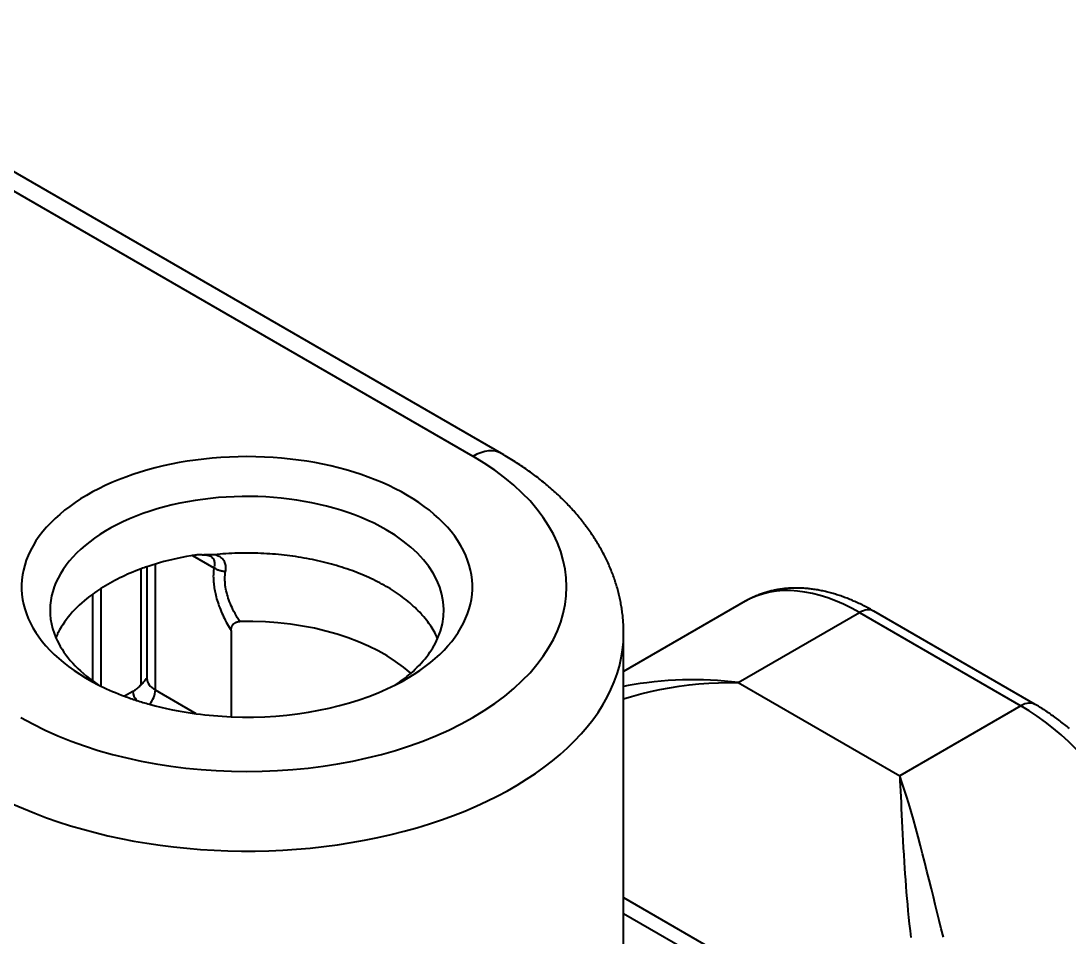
# Model space of a CAD drawing. Header units: millimetres. Extents: x 15 to 415, y 5 to 292.
# Drawn here: x 306.72 to 325.09, y 139.85 to 155.89 of the extents above; entities that cross this region are included whole.
import ezdxf

# ---------------------------------------------------------------- set-up
doc = ezdxf.new("R2010")
doc.units = ezdxf.units.MM
doc.layers.add('Geometries', color=7, linetype='Continuous')

msp = doc.modelspace()

# ---------------------------------------------------------------- linework, layer by layer
at = {"layer": 'Geometries', "linetype": 'Continuous', "lineweight": 40}
for p, q in [((301.522, 155.838), (314.641, 148.264)), ((315.141, 148.313), (302.022, 155.887)), ((309.076, 144.169), (309.076, 146.376)), ((309.729, 146.527), (310.102, 146.312)), ((309.894, 146.54), (309.91, 146.54)), ((309.91, 146.54), (309.918, 146.54)), ((309.918, 146.54), (309.921, 146.54)), ((309.921, 146.54), (309.924, 146.54)), ((309.925, 146.54), (309.924, 146.54)), ((308.828, 144.265), (308.828, 146.293)), ((308.929, 146.329), (308.929, 144.381)), ((307.978, 144.332), (307.978, 145.85)), ((308.121, 145.948), (308.121, 144.241)), ((319.412, 145.726), (317.281, 144.496)), ((313.757, 145.479), (313.75, 145.487)), ((319.29, 144.303), (321.412, 145.528)), ((321.412, 145.528), (324.24, 143.895)), ((324.49, 143.92), (321.662, 145.553)), ((310.404, 145.21), (310.404, 143.703)), ((317.281, 144.496), (317.281, 145.161)), ((308.929, 144.381), (308.929, 144.373)), ((317.281, 144.232), (317.281, 144.496)), ((309.792, 143.756), (309.076, 144.169)), ((317.281, 144.014), (317.281, 144.232)), ((319.29, 144.303), (322.119, 142.669)), ((308.681, 144.145), (308.537, 144.062)), ((317.281, 140.535), (317.281, 144.014)), ((324.24, 143.895), (322.119, 142.669)), ((317.281, 140.535), (323.343, 137.036)), ((317.281, 140.26), (317.281, 140.535)), ((317.281, 140.26), (323.887, 136.447)), ((317.281, 135.378), (317.281, 140.26))]:
    msp.add_line(p, q, dxfattribs=at)
at = {"layer": 'Geometries', "linetype": 'Continuous', "lineweight": 40, "flags": 128}
for points in [[(317.281, 145.161), (317.281, 145.171), (317.281, 145.196), (317.28, 145.222), (317.28, 145.247), (317.279, 145.272), (317.278, 145.298), (317.276, 145.323), (317.275, 145.348), (317.273, 145.373), (317.271, 145.399), (317.269, 145.424), (317.266, 145.449), (317.264, 145.475), (317.261, 145.5), (317.258, 145.525), (317.254, 145.55), (317.251, 145.576), (317.247, 145.601), (317.243, 145.626), (317.239, 145.651), (317.234, 145.676), (317.23, 145.701), (317.225, 145.727), (317.22, 145.752), (317.214, 145.777), (317.209, 145.802), (317.203, 145.827), (317.197, 145.852), (317.191, 145.877), (317.184, 145.902), (317.178, 145.927), (317.171, 145.952), (317.164, 145.977), (317.156, 146.002), (317.149, 146.026), (317.141, 146.051), (317.133, 146.076), (317.125, 146.101), (317.116, 146.126), (317.107, 146.15), (317.098, 146.175), (317.089, 146.2), (317.08, 146.224), (317.07, 146.249), (317.06, 146.273), (317.05, 146.298), (317.04, 146.322), (317.03, 146.347), (317.019, 146.371), (317.008, 146.396), (316.997, 146.42), (316.985, 146.444), (316.974, 146.469), (316.962, 146.493), (316.95, 146.517), (316.937, 146.541), (316.925, 146.565), (316.912, 146.589), (316.899, 146.613), (316.886, 146.637), (316.872, 146.661), (316.859, 146.685), (316.845, 146.709), (316.831, 146.733), (316.816, 146.756), (316.802, 146.78), (316.787, 146.803), (316.772, 146.827), (316.757, 146.85), (316.741, 146.874), (316.726, 146.897), (316.71, 146.921), (316.694, 146.944), (316.677, 146.967), (316.661, 146.99), (316.644, 147.013), (316.627, 147.036), (316.61, 147.059), (316.592, 147.082), (316.575, 147.105), (316.557, 147.127), (316.539, 147.15), (316.521, 147.173), (316.502, 147.195), (316.483, 147.218), (316.464, 147.24), (316.445, 147.262), (316.426, 147.284), (316.406, 147.307), (316.386, 147.329), (316.366, 147.351), (316.346, 147.372), (316.326, 147.394), (316.305, 147.416), (316.284, 147.438), (316.263, 147.459), (316.242, 147.481), (316.221, 147.502), (316.199, 147.523), (316.177, 147.544), (316.155, 147.566), (316.133, 147.587), (316.11, 147.607), (316.088, 147.628), (316.065, 147.649), (316.042, 147.67), (316.018, 147.69), (315.995, 147.711), (315.971, 147.731), (315.947, 147.751), (315.923, 147.771), (315.899, 147.791), (315.875, 147.811), (315.85, 147.831), (315.825, 147.851), (315.801, 147.87), (315.775, 147.89), (315.75, 147.909), (315.725, 147.929), (315.699, 147.948), (315.673, 147.967), (315.647, 147.986), (315.621, 148.005), (315.595, 148.023), (315.568, 148.042), (315.541, 148.061), (315.514, 148.079), (315.487, 148.097), (315.46, 148.115), (315.433, 148.134), (315.405, 148.152), (315.378, 148.169), (315.35, 148.187), (315.322, 148.205), (315.294, 148.222), (315.265, 148.239), (315.237, 148.257), (315.208, 148.274), (315.179, 148.291), (315.15, 148.308), (315.141, 148.313)], [(313.12, 145.985), (313.084, 146.006), (313.047, 146.027), (313.009, 146.047), (312.97, 146.067), (312.932, 146.086), (312.893, 146.105), (312.854, 146.124), (312.814, 146.142), (312.774, 146.16), (312.733, 146.178), (312.691, 146.196), (312.649, 146.213), (312.607, 146.23), (312.564, 146.246), (312.52, 146.262), (312.476, 146.278), (312.432, 146.293), (312.387, 146.308), (312.342, 146.323), (312.297, 146.337), (312.251, 146.35), (312.206, 146.364), (312.161, 146.376), (312.115, 146.389), (312.068, 146.401), (312.021, 146.412), (311.973, 146.424), (311.925, 146.435), (311.877, 146.445), (311.828, 146.455), (311.78, 146.465), (311.73, 146.474), (311.681, 146.483), (311.632, 146.492), (311.582, 146.5), (311.532, 146.507), (311.482, 146.514), (311.433, 146.521), (311.384, 146.527), (311.334, 146.533), (311.284, 146.538), (311.233, 146.543), (311.182, 146.548), (311.131, 146.552), (311.08, 146.555), (311.028, 146.559), (310.977, 146.561), (310.926, 146.564), (310.874, 146.566), (310.823, 146.567), (310.771, 146.568), (310.72, 146.569), (310.668, 146.569), (310.618, 146.568), (310.567, 146.568), (310.516, 146.566), (310.466, 146.565), (310.414, 146.563), (310.363, 146.56), (310.311, 146.557), (310.26, 146.554), (310.209, 146.55), (310.158, 146.546), (310.107, 146.541)], [(309.729, 146.527), (309.722, 146.526), (309.699, 146.522)], [(309.894, 146.54), (309.891, 146.54), (309.857, 146.539), (309.823, 146.537), (309.806, 146.536), (309.789, 146.534), (309.766, 146.532), (309.744, 146.529), (309.729, 146.527)], [(309.91, 146.54), (309.91, 146.54), (309.912, 146.54), (309.913, 146.54), (309.916, 146.54), (309.918, 146.54)], [(309.921, 146.54), (309.921, 146.54), (309.924, 146.54), (309.924, 146.54)], [(309.924, 146.54), (309.926, 146.54), (309.928, 146.54), (309.934, 146.54), (309.941, 146.539), (309.948, 146.539), (309.954, 146.538), (309.96, 146.538), (309.966, 146.537), (309.971, 146.536), (309.973, 146.536), (309.975, 146.536), (309.977, 146.536), (309.978, 146.536), (309.98, 146.535), (309.981, 146.535), (309.982, 146.535), (309.983, 146.535), (309.983, 146.535), (309.984, 146.535), (309.986, 146.534), (309.987, 146.534), (309.988, 146.534), (309.99, 146.534), (309.992, 146.533), (309.993, 146.533), (309.995, 146.533), (309.995, 146.532), (309.996, 146.532), (309.997, 146.532), (309.998, 146.532), (309.999, 146.532), (309.999, 146.532), (310, 146.531), (310.001, 146.531), (310.002, 146.531), (310.003, 146.531), (310.004, 146.531), (310.004, 146.53), (310.005, 146.53), (310.005, 146.53), (310.006, 146.53), (310.007, 146.53), (310.008, 146.529), (310.009, 146.529), (310.009, 146.529), (310.01, 146.529), (310.011, 146.529), (310.012, 146.528), (310.013, 146.528), (310.014, 146.528), (310.015, 146.528), (310.016, 146.527), (310.016, 146.527), (310.017, 146.527), (310.017, 146.527), (310.018, 146.527), (310.019, 146.526), (310.019, 146.526), (310.02, 146.526), (310.02, 146.526), (310.021, 146.525), (310.022, 146.525), (310.023, 146.525), (310.023, 146.525), (310.024, 146.524), (310.025, 146.524), (310.026, 146.524), (310.026, 146.524), (310.026, 146.523), (310.027, 146.523), (310.027, 146.523), (310.027, 146.523), (310.028, 146.523), (310.028, 146.523), (310.028, 146.522), (310.029, 146.522), (310.029, 146.522), (310.03, 146.522), (310.03, 146.522), (310.03, 146.522), (310.031, 146.521), (310.031, 146.521), (310.031, 146.521), (310.032, 146.521), (310.032, 146.521), (310.032, 146.521), (310.032, 146.521), (310.033, 146.52), (310.033, 146.52), (310.033, 146.52), (310.033, 146.52), (310.034, 146.52), (310.034, 146.52), (310.034, 146.519)], [(310.107, 146.541), (310.092, 146.54), (310.076, 146.539), (310.061, 146.538), (310.046, 146.538), (310.031, 146.538), (310.016, 146.539), (309.986, 146.539), (309.955, 146.54), (309.925, 146.54)], [(310.033, 146.521), (310.046, 146.513), (310.058, 146.504), (310.068, 146.494), (310.078, 146.484), (310.086, 146.473), (310.093, 146.461), (310.099, 146.449), (310.104, 146.436), (310.108, 146.42), (310.11, 146.404), (310.112, 146.387), (310.111, 146.369), (310.11, 146.35), (310.107, 146.331), (310.102, 146.312)], [(310.305, 146.245), (310.308, 146.267), (310.31, 146.289), (310.311, 146.31), (310.31, 146.331), (310.308, 146.351), (310.304, 146.37), (310.299, 146.388), (310.293, 146.406), (310.286, 146.422), (310.276, 146.438), (310.266, 146.453), (310.254, 146.467), (310.24, 146.479), (310.225, 146.491), (310.209, 146.502), (310.194, 146.51), (310.178, 146.518), (310.162, 146.524), (310.144, 146.531), (310.126, 146.536), (310.107, 146.541)], [(310.102, 146.312), (310.099, 146.288), (310.096, 146.264), (310.094, 146.239), (310.092, 146.214), (310.092, 146.189), (310.091, 146.163), (310.092, 146.137), (310.092, 146.113), (310.094, 146.088), (310.095, 146.063), (310.098, 146.038), (310.1, 146.013), (310.104, 145.988), (310.108, 145.962), (310.112, 145.937), (310.117, 145.911), (310.122, 145.885), (310.127, 145.859), (310.134, 145.832), (310.142, 145.801), (310.15, 145.77), (310.159, 145.739), (310.169, 145.708), (310.18, 145.676), (310.191, 145.644), (310.203, 145.612), (310.215, 145.58), (310.228, 145.548), (310.242, 145.517), (310.256, 145.486), (310.27, 145.455), (310.285, 145.425), (310.3, 145.393), (310.316, 145.362), (310.333, 145.331), (310.35, 145.301), (310.367, 145.27), (310.385, 145.24), (310.404, 145.21)], [(310.305, 146.245), (310.291, 146.245), (310.277, 146.247), (310.263, 146.248), (310.249, 146.25), (310.235, 146.253), (310.222, 146.256), (310.209, 146.26), (310.196, 146.264), (310.183, 146.268), (310.17, 146.273), (310.158, 146.278), (310.146, 146.284), (310.134, 146.291), (310.123, 146.297), (310.112, 146.304), (310.102, 146.312)], [(310.294, 146.119), (310.295, 146.141), (310.296, 146.162), (310.297, 146.183), (310.299, 146.204), (310.302, 146.225), (310.305, 146.245)], [(310.556, 145.372), (310.534, 145.406), (310.512, 145.441), (310.492, 145.476), (310.472, 145.511), (310.453, 145.546), (310.435, 145.581), (310.419, 145.615), (310.404, 145.648), (310.39, 145.682), (310.376, 145.716), (310.364, 145.749), (310.353, 145.781), (310.343, 145.813), (310.334, 145.845), (310.326, 145.876), (310.319, 145.908), (310.312, 145.939), (310.307, 145.97), (310.302, 146), (310.299, 146.031), (310.297, 146.06), (310.295, 146.09), (310.294, 146.119)], [(313.75, 145.487), (313.733, 145.506), (313.708, 145.533), (313.682, 145.559), (313.654, 145.587), (313.626, 145.615), (313.596, 145.642), (313.566, 145.669), (313.535, 145.696), (313.504, 145.722), (313.471, 145.748), (313.438, 145.774), (313.404, 145.8), (313.37, 145.825), (313.335, 145.85), (313.299, 145.874), (313.264, 145.897), (313.229, 145.92), (313.194, 145.942), (313.157, 145.964), (313.12, 145.985)], [(321.662, 145.553), (321.65, 145.56), (321.627, 145.572), (321.605, 145.585), (321.582, 145.597), (321.56, 145.609), (321.537, 145.621), (321.515, 145.633), (321.492, 145.645), (321.47, 145.656), (321.447, 145.667), (321.425, 145.678), (321.402, 145.689), (321.379, 145.7), (321.357, 145.71), (321.334, 145.72), (321.311, 145.73), (321.289, 145.74), (321.266, 145.749), (321.244, 145.759), (321.221, 145.768), (321.198, 145.777), (321.176, 145.786), (321.153, 145.794), (321.13, 145.803), (321.108, 145.811), (321.085, 145.819), (321.062, 145.826), (321.04, 145.834), (321.017, 145.841), (320.995, 145.848), (320.972, 145.855), (320.95, 145.861), (320.927, 145.868), (320.905, 145.874), (320.882, 145.88), (320.86, 145.886), (320.837, 145.891), (320.815, 145.896), (320.793, 145.901), (320.77, 145.906), (320.748, 145.911), (320.726, 145.915), (320.704, 145.92), (320.681, 145.924), (320.659, 145.927), (320.637, 145.931), (320.615, 145.934), (320.593, 145.937), (320.571, 145.94), (320.55, 145.943), (320.528, 145.945), (320.506, 145.947), (320.484, 145.949), (320.463, 145.951), (320.441, 145.952), (320.42, 145.954), (320.398, 145.955), (320.377, 145.956), (320.355, 145.956), (320.334, 145.957), (320.313, 145.957), (320.292, 145.957), (320.271, 145.957), (320.25, 145.956), (320.229, 145.955), (320.208, 145.955), (320.187, 145.953), (320.167, 145.952), (320.146, 145.951), (320.125, 145.949), (320.105, 145.947), (320.085, 145.945), (320.064, 145.942), (320.044, 145.94), (320.024, 145.937), (320.004, 145.934), (319.984, 145.93), (319.964, 145.927), (319.945, 145.923), (319.925, 145.919), (319.905, 145.915), (319.886, 145.911), (319.866, 145.906), (319.847, 145.902), (319.828, 145.897), (319.809, 145.892), (319.79, 145.886), (319.771, 145.881), (319.752, 145.875), (319.733, 145.869), (319.715, 145.863), (319.696, 145.856), (319.678, 145.85), (319.66, 145.843), (319.641, 145.836), (319.623, 145.829), (319.605, 145.822), (319.587, 145.814), (319.57, 145.806), (319.552, 145.798), (319.534, 145.79), (319.517, 145.782), (319.5, 145.773), (319.482, 145.764), (319.465, 145.756), (319.448, 145.746), (319.431, 145.737), (319.416, 145.729)], [(319.416, 145.728), (319.414, 145.728), (319.412, 145.726)], [(313.758, 145.478), (313.757, 145.478), (313.757, 145.479)], [(314.022, 145.073), (314.022, 145.074), (314.008, 145.105), (313.992, 145.136), (313.976, 145.167), (313.959, 145.197), (313.943, 145.226), (313.925, 145.254), (313.907, 145.283), (313.888, 145.311), (313.868, 145.339), (313.848, 145.367), (313.826, 145.395), (313.804, 145.423), (313.781, 145.451), (313.758, 145.478)], [(310.404, 145.21), (310.404, 145.221), (310.405, 145.233), (310.406, 145.244), (310.409, 145.255), (310.412, 145.266), (310.415, 145.277), (310.419, 145.286), (310.424, 145.296), (310.429, 145.304), (310.434, 145.313), (310.441, 145.321), (310.447, 145.328), (310.453, 145.334), (310.459, 145.339), (310.466, 145.345), (310.473, 145.35), (310.481, 145.354), (310.489, 145.358), (310.498, 145.362), (310.507, 145.365), (310.516, 145.367), (310.525, 145.369), (310.535, 145.371), (310.545, 145.372), (310.556, 145.372)], [(307.373, 145.18), (307.364, 145.16), (307.359, 145.149), (307.354, 145.139), (307.35, 145.128), (307.345, 145.118), (307.341, 145.107), (307.336, 145.095), (307.333, 145.088)], [(308.929, 144.38), (308.916, 144.365), (308.9, 144.345), (308.883, 144.325), (308.869, 144.309), (308.855, 144.294), (308.841, 144.279), (308.828, 144.265)], [(319.29, 144.303), (319.168, 144.316), (319.046, 144.327), (318.924, 144.336), (318.802, 144.343), (318.68, 144.348), (318.558, 144.35), (318.436, 144.35), (318.315, 144.348), (318.189, 144.343), (318.063, 144.336), (317.938, 144.326), (317.813, 144.314), (317.69, 144.3), (317.568, 144.283), (317.464, 144.266), (317.362, 144.248), (317.281, 144.232)], [(308.828, 144.265), (308.827, 144.264), (308.812, 144.249), (308.797, 144.234), (308.781, 144.219), (308.765, 144.205), (308.748, 144.192), (308.735, 144.181), (308.721, 144.171), (308.708, 144.162), (308.694, 144.153), (308.681, 144.145)], [(317.281, 144.014), (317.421, 144.057), (317.584, 144.103), (317.75, 144.143), (317.917, 144.179), (318.086, 144.211), (318.256, 144.238), (318.428, 144.26), (318.6, 144.278), (318.772, 144.291), (318.945, 144.3), (319.118, 144.304), (319.29, 144.303)], [(325.094, 143.496), (325.072, 143.513), (325.051, 143.531), (325.03, 143.548), (325.008, 143.565), (324.987, 143.582), (324.965, 143.599), (324.944, 143.615), (324.922, 143.632), (324.9, 143.648), (324.879, 143.664), (324.857, 143.68), (324.835, 143.696), (324.813, 143.712), (324.791, 143.727), (324.769, 143.743), (324.747, 143.758), (324.725, 143.773), (324.703, 143.787), (324.681, 143.802), (324.659, 143.816), (324.637, 143.831), (324.615, 143.845), (324.592, 143.859), (324.57, 143.872), (324.548, 143.886), (324.525, 143.899), (324.503, 143.912), (324.49, 143.92)], [(322.119, 142.669), (322.123, 142.582), (322.127, 142.492), (322.132, 142.398), (322.136, 142.3), (322.141, 142.199), (322.146, 142.095), (322.151, 141.988), (322.156, 141.877), (322.162, 141.764), (322.168, 141.648), (322.174, 141.529), (322.181, 141.407), (322.188, 141.283), (322.196, 141.156), (322.203, 141.054), (322.21, 140.95), (322.218, 140.845), (322.226, 140.739), (322.234, 140.63), (322.243, 140.522), (322.253, 140.413), (322.263, 140.302), (322.274, 140.19), (322.286, 140.074), (322.299, 139.957), (322.312, 139.839)], [(322.884, 139.846), (322.847, 139.99), (322.811, 140.134), (322.776, 140.275), (322.742, 140.414), (322.708, 140.552), (322.674, 140.687), (322.635, 140.845), (322.596, 141.001), (322.557, 141.152), (322.519, 141.3), (322.482, 141.444), (322.44, 141.601), (322.399, 141.754), (322.358, 141.902), (322.317, 142.045), (322.276, 142.182), (322.237, 142.312), (322.197, 142.437), (322.158, 142.556), (322.119, 142.669)]]:
    msp.add_lwpolyline(points, dxfattribs=at)
at = {"layer": 'Geometries', "linetype": 'Continuous', "lineweight": 40}
for centre, major_axis, start_param, end_param in [((314.641, 147.447), (0.5, 0.866), 6.283176, 7.068583), ((310.681, 145.978), (-3.95, 0), 2.290761, 7.134016), ((310.681, 145.978), (5.6, 0), 3.926991, 7.068583), ((310.681, 145.569), (3.45, 0), 0.785398, 3.385884), ((310.681, 145.569), (3.45, 0), 6.031444, 7.068583), ((310.681, 144.613), (-3.45, 0), 5.196313, 5.244907), ((310.681, 144.613), (-3.45, 0), 5.000852, 5.196313), ((310.681, 144.613), (-3.45, 0), 5.279285, 5.548363), ((310.681, 144.613), (-3.45, 0), 5.244907, 5.279285), ((321.412, 142.262), (-2, 3.464), 5.497787, 6.283185), ((310.681, 144.613), (-3.45, 0), 5.612804, 5.994722), ((310.681, 144.613), (-3.45, 0), 5.548363, 5.612804), ((321.412, 145.12), (-0.25, -0.433), 3.141593, 3.926991), ((310.681, 143.411), (3.4, 0), 0.566105, 1.607672), ((310.681, 145.161), (-6.6, 0), 0.785398, 3.141592), ((310.681, 145.569), (3.45, 0), 3.385884, 3.811975), ((310.681, 145.569), (3.45, 0), 5.694668, 6.031444), ((309.429, 144.373), (0.5, 0), 3.141593, 3.926991), ((310.681, 145.569), (3.45, 0), 5.567902, 5.694668), ((310.681, 145.569), (3.45, 0), 3.811975, 3.856875), ((310.681, 145.978), (-3.95, 0), 0.85083, 0.865799), ((310.681, 145.978), (-3.95, 0), 0.865799, 0.997103), ((308.899, 144.067), (0.125, 0.217), 4.34502, 5.497787), ((310.681, 145.978), (-3.95, 0), 1.500512, 2.290761), ((310.681, 145.978), (-3.95, 0), 0.997103, 1.059238), ((309.429, 144.169), (-0.75, 0), 0.055671, 0.42882), ((310.681, 145.978), (-3.95, 0), 1.059238, 1.123036), ((310.681, 145.978), (-3.95, 0), 1.123036, 1.343803), ((324.24, 143.487), (-0.25, -0.433), 3.141592, 3.926991), ((324.24, 140.629), (-2, 3.464), 3.926991, 5.497787), ((310.681, 145.978), (-3.95, 0), 1.343803, 1.500512)]:
    msp.add_ellipse(centre, major_axis=major_axis, ratio=0.57735, start_param=start_param, end_param=end_param, dxfattribs=at)

doc.saveas('drawing.dxf')
